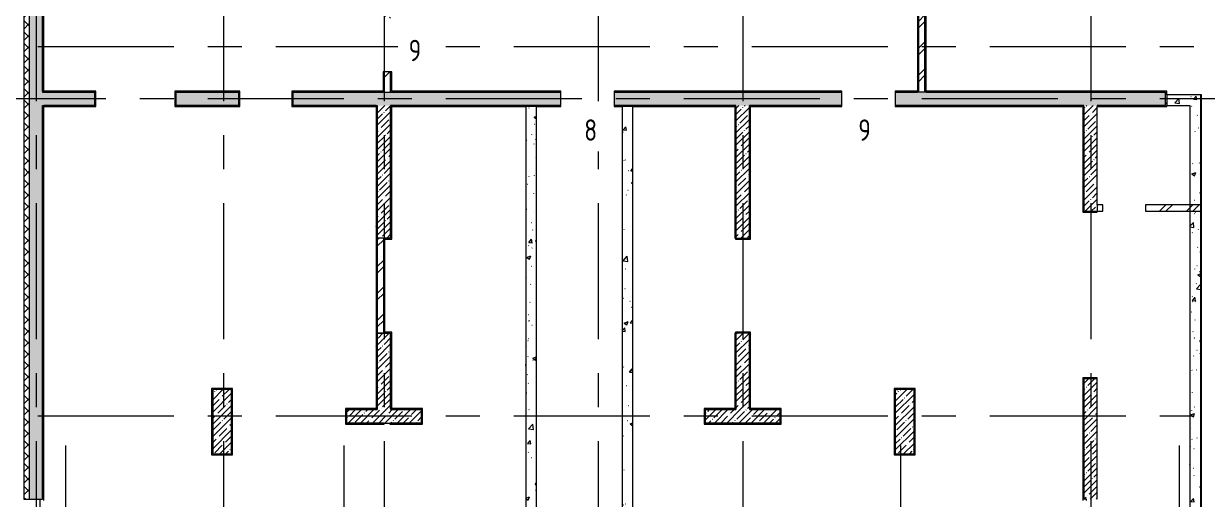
# Model space of a CAD drawing. Header units: metres. Extents: x 50 to 891, y -1294 to 247.
# Drawn here: x 467.6 to 578.2, y -1162 to -1117.6 of the extents above; entities that cross this region are included whole.
import ezdxf

# ---------------------------------------------------------------- set-up
doc = ezdxf.new("R2010")
doc.units = ezdxf.units.M
doc.linetypes.add('Линия сетки', pattern=[22.225, 12.7, -3.175, 3.175, -3.175])
doc.layers.add('ПЛАН', color=8, linetype='Continuous')
doc.styles.add('ISOCPEUR', font='isocpeur.ttf', dxfattribs={"width": 0.8, "height": 200})
pattern_1 = [(45, (625.0524, -1463.4442), (-0.5702463, 0.5702463), []), (45, (625.62266, -1463.4442), (-0.5702463, 0.5702463), [1.008065, -0.201615, 0.016765, -0.18485])]
pattern_2 = [(45, (625.0524, -1463.4442), (-1.257236, 1.257236), []), (45, (625.0524, -1461.5392), (-1.257236, 1.257236), [])]
pattern_3 = [(50, (625.0524, -1463.4442), (3.643683, -0.31878), [0.381, -4.191]), (355, (625.0524, -1463.444), (-0.70486, 3.821138), [0.3048, -3.3528]), (100.451, (625.356, -1463.4707), (2.93885, 3.502334), [0.3238, -3.5618]), (46.184, (625.0524, -1462.428), (5.42158, -0.840855), [0.5715, -6.2865]), (96.636, (625.504, -1462.498), (4.74805, 4.94855), [0.4857, -5.3427]), (351.184, (625.0524, -1462.428), (4.7481, 4.94851), [0.4572, -5.0292]), (21, (625.5604, -1462.6822), (3.03229, -2.045303), [0.381, -4.191]), (326, (625.5604, -1462.682), (1.23604, 3.683765), [0.3048, -3.3528]), (71.451, (625.813, -1462.8526), (4.26834, 1.638427), [0.3238, -3.5618]), (37.5, (625.0524, -1463.4442), (0.0617735, 1.6911006), [0.03353, -3.27863, 0.03353, -3.37007, -3.3655]), (37.5, (625.0524, -1463.4442), (0.0617735, 1.6911006), [-6.71576, 0.03353, -3.33197]), (7.5, (625.0524, -1463.4442), (1.336394, 2.003611), [0.03353, -1.90703, 0.03353, -3.20243, -1.2827]), (7.5, (625.0524, -1463.4442), (1.336394, 2.003611), [-5.17652, 0.03353, -1.24917]), (327.5, (623.9196, -1463.4442), (2.7118167, -0.1145767), [0.03353, -1.23647, 0.03353, -9.18667]), (327.5, (623.9196, -1463.4442), (2.7118167, -0.1145767), [-1.30353, -3.92887, 0.03353, -5.22427]), (317.5, (623.4116, -1463.4442), (2.962585, 0.508536), [0.03353, -1.61747, 0.03353, -2.59791, -3.7338]), (317.5, (623.4116, -1463.4442), (2.962585, 0.508536), [-4.28244, 0.03353, -3.70027])]
pattern_4 = [(0, (625.0524, -1463.44417), (2.032, 0.508), [0.16764, -1.35636, 0.16764, -1.35636, -8.128]), (0, (625.0524, -1463.44417), (2.032, 0.508), [-3.048, 0.16764, -2.88036, 0.16764, -1.35636, -3.556]), (0, (625.0524, -1463.44417), (2.032, 0.508), [-7.62, 0.16764, -0.84836, 0.16764, -2.37236]), (120, (625.8144, -1463.19017), (-1.4559409, 1.5057636), [0.16764, -1.35636, 0.16764, -9.48436]), (120, (625.8144, -1463.19017), (-1.4559409, 1.5057636), [-1.69164, -1.35636, 0.16764, -2.88036, -5.08]), (120, (625.8144, -1463.19017), (-1.4559409, 1.5057636), [-6.096, 0.16764, -1.35636, 0.16764, -3.38836]), (120, (625.8144, -1463.19017), (-1.4559409, 1.5057636), [-7.78764, -0.84836, 0.16764, -2.37236]), (240, (626.0684, -1462.17417), (-0.5760591, -2.0137636), [0.16764, -1.35636, 0.16764, -9.48436]), (240, (626.0684, -1462.17417), (-0.5760591, -2.0137636), [-1.69164, -1.35636, 0.16764, -2.88036, -5.08]), (240, (626.0684, -1462.17417), (-0.5760591, -2.0137636), [-6.096, 0.16764, -1.35636, 0.16764, -3.38836]), (240, (626.0684, -1462.17417), (-0.5760591, -2.0137636), [-7.78764, -0.84836, 0.16764, -2.37236])]

msp = doc.modelspace()

# ---------------------------------------------------------------- hatches: boundary and pattern name
at = {"layer": 'ПЛАН', "lineweight": 13}
h = msp.add_hatch(dxfattribs=at)
h.set_pattern_fill('FP_3', color=8, scale=0.005, style=0, pattern_type=2)
h.set_pattern_definition([(45, (625.0524, -1463.4442), (-0.5303301, 0.5303301), []), (135, (625.0524, -1463.4442), (-0.5303301, -0.5303301), [])])
h.paths.add_polyline_path([(468.17, -1161.99), (468.17, -1077.49), (467.67, -1077.49), (467.67, -1161.99)])
h = msp.add_hatch(dxfattribs=at)
h.set_pattern_fill('FP_1', color=8, scale=0.005, style=0, pattern_type=2)
h.set_pattern_definition(pattern_1)
h.paths.add_polyline_path([(468.17, -1161.99), (469.42, -1161.99), (469.42, -1077.49), (468.17, -1077.49), (468.17, -1154.29)])
h = msp.add_hatch(dxfattribs=at)
h.set_pattern_fill('FP_4', color=8, scale=0.005, style=0, pattern_type=2)
h.set_pattern_definition(pattern_4)
h.paths.add_polyline_path([(469.42, -1123.87), (469.52, -1123.87), (469.52, -1115.62), (469.42, -1115.62), (469.42, -1117.08)])
h = msp.add_hatch(dxfattribs=at)
h.set_pattern_fill('FP_2', color=8, scale=0.005, style=0, pattern_type=2)
h.set_pattern_definition(pattern_2)
h.paths.add_polyline_path([(501.92, -1123.97), (501.92, -1122.07), (501.32, -1122.07), (501.32, -1123.97)])
h.paths.add_polyline_path([(501.32, -1117.07), (501.92, -1117.07), (501.92, -1115.52), (501.32, -1115.52), (501.32, -1115.62)])
h = msp.add_hatch(dxfattribs=at)
h.set_pattern_fill('FP_4', color=8, scale=0.005, style=0, pattern_type=2)
h.set_pattern_definition(pattern_4)
h.paths.add_polyline_path([(551.12, -1123.97), (551.22, -1123.97), (551.22, -1115.62), (551.12, -1115.62), (551.12, -1123.87)])
h = msp.add_hatch(dxfattribs=at)
h.set_pattern_fill('FP_2', color=8, scale=0.005, style=0, pattern_type=2)
h.set_pattern_definition(pattern_2)
h.paths.add_polyline_path([(551.82, -1123.97), (551.82, -1115.52), (551.22, -1115.52), (551.22, -1123.97)])
h = msp.add_hatch(dxfattribs=at)
h.set_pattern_fill('FP_4', color=8, scale=0.005, style=0, pattern_type=2)
h.set_pattern_definition(pattern_4)
h.paths.add_polyline_path([(551.92, -1123.97), (551.92, -1115.62), (551.82, -1115.62), (551.82, -1123.97), (551.84, -1123.97)])
h = msp.add_hatch(dxfattribs=at)
h.set_pattern_fill('FP_4', color=8, scale=0.005, style=0, pattern_type=2)
h.set_pattern_definition(pattern_4)
h.paths.add_polyline_path([(501.22, -1123.97), (501.22, -1123.87), (492.7, -1123.87), (492.7, -1123.97), (498.96, -1123.97)])
h.paths.add_polyline_path([(486.52, -1123.97), (487.85, -1123.97), (487.85, -1123.87), (481.75, -1123.87), (481.75, -1123.97), (483.41, -1123.97)])
h.paths.add_polyline_path([(474.4, -1123.97), (474.4, -1123.87), (469.42, -1123.87), (469.42, -1123.97), (474.3, -1123.97)])
h = msp.add_hatch(dxfattribs=at)
h.set_pattern_fill('FP_1', color=8, scale=0.005, style=0, pattern_type=2)
h.set_pattern_definition(pattern_1)
h.paths.add_polyline_path([(573.61, -1125.22), (574.3, -1125.22), (574.3, -1123.97), (549.05, -1123.97), (549.05, -1125.22), (570.5, -1125.22)])
h.paths.add_polyline_path([(544.05, -1125.22), (544.05, -1123.97), (522.8, -1123.97), (522.8, -1125.22), (539.4, -1125.22)])
h.paths.add_polyline_path([(517.8, -1125.22), (517.8, -1123.97), (492.8, -1123.97), (492.8, -1125.22), (502.07, -1125.22)])
h.paths.add_polyline_path([(486.52, -1125.22), (487.75, -1125.22), (487.75, -1123.97), (481.85, -1123.97), (481.85, -1125.22), (483.41, -1125.22)])
h.paths.add_polyline_path([(469.42, -1125.22), (474.3, -1125.22), (474.3, -1123.97), (469.42, -1123.97)])
h = msp.add_hatch(dxfattribs=at)
h.set_pattern_fill('FP_4', color=8, scale=0.005, style=0, pattern_type=2)
h.set_pattern_definition(pattern_4)
h.paths.add_polyline_path([(551.12, -1123.97), (551.12, -1123.87), (549.05, -1123.87), (549.05, -1123.97)])
h.paths.add_polyline_path([(544.05, -1123.97), (544.05, -1123.87), (522.8, -1123.87), (522.8, -1123.97), (539.4, -1123.97)])
h.paths.add_polyline_path([(517.8, -1123.97), (517.8, -1123.87), (501.92, -1123.87), (501.92, -1123.97), (502.07, -1123.97)])
h = msp.add_hatch(dxfattribs=at)
h.set_pattern_fill('FP_4', color=8, scale=0.005, style=0, pattern_type=2)
h.set_pattern_definition(pattern_4)
h.paths.add_polyline_path([(574.3, -1123.97), (574.4, -1123.97), (574.4, -1123.87), (551.92, -1123.87), (551.92, -1123.97), (573.61, -1123.97)])
h = msp.add_hatch(dxfattribs=at)
h.set_pattern_fill('FP_4', color=8, scale=0.005, style=0, pattern_type=2)
h.set_pattern_definition(pattern_4)
h.paths.add_polyline_path([(574.4, -1125.22), (574.4, -1123.97), (574.3, -1123.97), (574.3, -1125.22)])
h = msp.add_hatch(dxfattribs=at)
h.set_pattern_fill('FP_5', color=8, scale=0.005, style=0, pattern_type=2)
h.set_pattern_definition(pattern_3)
h.paths.add_polyline_path([(574.4, -1125.22), (577.55, -1125.22), (577.55, -1124.22), (574.4, -1124.22)])
h = msp.add_hatch(dxfattribs=at)
h.set_pattern_fill('FP_4', color=8, scale=0.005, style=0, pattern_type=2)
h.set_pattern_definition(pattern_4)
h.paths.add_polyline_path([(577.55, -1200.61), (577.65, -1200.61), (577.65, -1124.22), (577.55, -1124.22), (577.55, -1191.5)])
h = msp.add_hatch(dxfattribs=at)
h.set_pattern_fill('FP_4', color=8, scale=0.005, style=0, pattern_type=2)
h.set_pattern_definition(pattern_4)
h.paths.add_polyline_path([(469.52, -1161.99), (469.52, -1125.22), (469.42, -1125.22), (469.42, -1161.99)])
h = msp.add_hatch(dxfattribs=at)
h.set_pattern_fill('FP_4', color=8, scale=0.005, style=0, pattern_type=2)
h.set_pattern_definition(pattern_4)
h.paths.add_polyline_path([(500.57, -1125.32), (500.57, -1125.22), (492.7, -1125.22), (492.7, -1125.32), (498.96, -1125.32)])
h.paths.add_polyline_path([(486.52, -1125.32), (487.85, -1125.32), (487.85, -1125.22), (481.75, -1125.22), (481.75, -1125.32), (483.41, -1125.32)])
h.paths.add_polyline_path([(474.4, -1125.32), (474.4, -1125.22), (469.52, -1125.22), (469.52, -1125.32)])
h = msp.add_hatch(dxfattribs=at)
h.set_pattern_fill('FP_4', color=8, scale=0.005, style=0, pattern_type=2)
h.set_pattern_definition(pattern_4)
h.paths.add_polyline_path([(500.67, -1153.62), (500.67, -1125.22), (500.57, -1125.22), (500.57, -1153.62)])
h = msp.add_hatch(dxfattribs=at)
h.set_pattern_fill('FP_1', color=8, scale=0.005, style=0, pattern_type=2)
h.set_pattern_definition(pattern_1)
h.paths.add_polyline_path([(501.92, -1137.59), (501.92, -1125.22), (500.67, -1125.22), (500.67, -1137.59), (501.37, -1137.59)])
h = msp.add_hatch(dxfattribs=at)
h.set_pattern_fill('FP_4', color=8, scale=0.005, style=0, pattern_type=2)
h.set_pattern_definition(pattern_4)
h.paths.add_polyline_path([(534.17, -1125.32), (534.17, -1125.22), (522.8, -1125.22), (522.8, -1125.32), (534.07, -1125.32)])
h.paths.add_polyline_path([(517.8, -1125.32), (517.8, -1125.22), (501.92, -1125.22), (501.92, -1125.32), (515.55, -1125.32)])
h = msp.add_hatch(dxfattribs=at)
h.set_pattern_fill('FP_4', color=8, scale=0.005, style=0, pattern_type=2)
h.set_pattern_definition(pattern_4)
h.paths.add_polyline_path([(501.92, -1137.59), (502.02, -1137.59), (502.02, -1125.32), (501.92, -1125.32), (501.92, -1135.68)])
h = msp.add_hatch(dxfattribs=at)
h.set_pattern_fill('FP_5', color=8, scale=0.005, style=0, pattern_type=2)
h.set_pattern_definition(pattern_3)
h.paths.add_polyline_path([(515.55, -1200.61), (515.55, -1125.32), (514.55, -1125.32), (514.55, -1200.61)])
h = msp.add_hatch(dxfattribs=at)
h.set_pattern_fill('FP_5', color=8, scale=0.005, style=0, pattern_type=2)
h.set_pattern_definition(pattern_3)
h.paths.add_polyline_path([(524.55, -1200.61), (524.55, -1125.32), (523.55, -1125.32), (523.55, -1200.61)])
h = msp.add_hatch(dxfattribs=at)
h.set_pattern_fill('FP_4', color=8, scale=0.005, style=0, pattern_type=2)
h.set_pattern_definition(pattern_4)
h.paths.add_polyline_path([(534.07, -1137.59), (534.17, -1137.59), (534.17, -1125.32), (534.07, -1125.32), (534.07, -1135.68)])
h = msp.add_hatch(dxfattribs=at)
h.set_pattern_fill('FP_1', color=8, scale=0.005, style=0, pattern_type=2)
h.set_pattern_definition(pattern_1)
h.paths.add_polyline_path([(534.73, -1137.59), (535.42, -1137.59), (535.42, -1125.22), (534.17, -1125.22), (534.17, -1137.59)])
h = msp.add_hatch(dxfattribs=at)
h.set_pattern_fill('FP_4', color=8, scale=0.005, style=0, pattern_type=2)
h.set_pattern_definition(pattern_4)
h.paths.add_polyline_path([(566.57, -1125.32), (566.67, -1125.32), (566.67, -1125.22), (549.05, -1125.22), (549.05, -1125.32), (564.28, -1125.32)])
h.paths.add_polyline_path([(544.05, -1125.32), (544.05, -1125.22), (535.42, -1125.22), (535.42, -1125.32), (539.4, -1125.32)])
h = msp.add_hatch(dxfattribs=at)
h.set_pattern_fill('FP_4', color=8, scale=0.005, style=0, pattern_type=2)
h.set_pattern_definition(pattern_4)
h.paths.add_polyline_path([(535.42, -1137.59), (535.52, -1137.59), (535.52, -1125.32), (535.42, -1125.32), (535.42, -1135.68)])
h = msp.add_hatch(dxfattribs=at)
h.set_pattern_fill('FP_4', color=8, scale=0.005, style=0, pattern_type=2)
h.set_pattern_definition(pattern_4)
h.paths.add_polyline_path([(566.57, -1135.19), (566.67, -1135.19), (566.67, -1125.32), (566.57, -1125.32), (566.57, -1126.38)])
h = msp.add_hatch(dxfattribs=at)
h.set_pattern_fill('FP_1', color=8, scale=0.005, style=0, pattern_type=2)
h.set_pattern_definition(pattern_1)
h.paths.add_polyline_path([(566.67, -1135.09), (567.92, -1135.09), (567.92, -1125.22), (566.67, -1125.22), (566.67, -1126.38)])
h = msp.add_hatch(dxfattribs=at)
h.set_pattern_fill('FP_4', color=8, scale=0.005, style=0, pattern_type=2)
h.set_pattern_definition(pattern_4)
h.paths.add_polyline_path([(574.4, -1125.32), (574.4, -1125.22), (567.92, -1125.22), (567.92, -1125.32), (573.61, -1125.32)])
h = msp.add_hatch(dxfattribs=at)
h.set_pattern_fill('FP_5', color=8, scale=0.005, style=0, pattern_type=2)
h.set_pattern_definition(pattern_3)
h.paths.add_polyline_path([(577.55, -1200.61), (577.55, -1125.22), (576.55, -1125.22), (576.55, -1200.61), (576.72, -1200.61)])
h = msp.add_hatch(dxfattribs=at)
h.set_pattern_fill('FP_4', color=8, scale=0.005, style=0, pattern_type=2)
h.set_pattern_definition(pattern_4)
h.paths.add_polyline_path([(566.67, -1135.19), (567.92, -1135.19), (567.92, -1135.09), (566.67, -1135.09)])
h = msp.add_hatch(dxfattribs=at)
h.set_pattern_fill('FP_2', color=8, scale=0.005, style=0, pattern_type=2)
h.set_pattern_definition(pattern_2)
h.paths.add_polyline_path([(577.55, -1135.09), (577.55, -1134.49), (572.42, -1134.49), (572.42, -1135.09), (576.72, -1135.09)])
h.paths.add_polyline_path([(567.92, -1135.09), (568.42, -1135.09), (568.42, -1134.49), (567.92, -1134.49)])
h = msp.add_hatch(dxfattribs=at)
h.set_pattern_fill('FP_2', color=8, scale=0.005, style=0, pattern_type=2)
h.set_pattern_definition(pattern_2)
h.paths.add_polyline_path([(500.67, -1146.49), (501.27, -1146.49), (501.27, -1137.59), (500.67, -1137.59), (500.67, -1144.99)])
h = msp.add_hatch(dxfattribs=at)
h.set_pattern_fill('FP_4', color=8, scale=0.005, style=0, pattern_type=2)
h.set_pattern_definition(pattern_4)
h.paths.add_polyline_path([(501.27, -1146.37), (501.37, -1146.37), (501.37, -1137.59), (501.27, -1137.59), (501.27, -1144.99)])
h = msp.add_hatch(dxfattribs=at)
h.set_pattern_fill('FP_1', color=8, scale=0.005, style=0, pattern_type=2)
h.set_pattern_definition(pattern_1)
h.paths.add_polyline_path([(500.67, -1153.62), (501.92, -1153.62), (501.92, -1146.49), (500.67, -1146.49), (500.67, -1149.64)])
h = msp.add_hatch(dxfattribs=at)
h.set_pattern_fill('FP_4', color=8, scale=0.005, style=0, pattern_type=2)
h.set_pattern_definition(pattern_4)
h.paths.add_polyline_path([(502.02, -1153.52), (502.02, -1146.39), (501.92, -1146.39), (501.92, -1153.52)])
h = msp.add_hatch(dxfattribs=at)
h.set_pattern_fill('FP_4', color=8, scale=0.005, style=0, pattern_type=2)
h.set_pattern_definition(pattern_4)
h.paths.add_polyline_path([(534.07, -1153.62), (534.17, -1153.62), (534.17, -1146.49), (534.07, -1146.49), (534.07, -1153.52)])
h = msp.add_hatch(dxfattribs=at)
h.set_pattern_fill('FP_4', color=8, scale=0.005, style=0, pattern_type=2)
h.set_pattern_definition(pattern_4)
h.paths.add_polyline_path([(535.42, -1146.49), (535.42, -1146.39), (534.12, -1146.39), (534.12, -1146.49), (534.17, -1146.49)])
h = msp.add_hatch(dxfattribs=at)
h.set_pattern_fill('FP_1', color=8, scale=0.005, style=0, pattern_type=2)
h.set_pattern_definition(pattern_1)
h.paths.add_polyline_path([(534.17, -1153.62), (535.42, -1153.62), (535.42, -1146.49), (534.17, -1146.49), (534.17, -1149.64)])
h = msp.add_hatch(dxfattribs=at)
h.set_pattern_fill('FP_4', color=8, scale=0.005, style=0, pattern_type=2)
h.set_pattern_definition(pattern_4)
h.paths.add_polyline_path([(535.42, -1153.52), (535.52, -1153.52), (535.52, -1146.39), (535.42, -1146.39), (535.42, -1149.64)])
h = msp.add_hatch(dxfattribs=at)
h.set_pattern_fill('FP_4', color=8, scale=0.005, style=0, pattern_type=2)
h.set_pattern_definition(pattern_4)
h.paths.add_polyline_path([(566.67, -1161.99), (566.67, -1150.74), (566.57, -1150.74), (566.57, -1161.99)])
h = msp.add_hatch(dxfattribs=at)
h.set_pattern_fill('FP_1', color=8, scale=0.005, style=0, pattern_type=2)
h.set_pattern_definition(pattern_1)
h.paths.add_polyline_path([(566.67, -1161.99), (567.92, -1161.99), (567.92, -1150.74), (566.67, -1150.74), (566.67, -1158.94)])
h = msp.add_hatch(dxfattribs=at)
h.set_pattern_fill('FP_4', color=8, scale=0.005, style=0, pattern_type=2)
h.set_pattern_definition(pattern_4)
h.paths.add_polyline_path([(485.3, -1157.84), (485.3, -1151.64), (485.2, -1151.64), (485.2, -1157.84)])
h = msp.add_hatch(dxfattribs=at)
h.set_pattern_fill('FP_1', color=8, scale=0.005, style=0, pattern_type=2)
h.set_pattern_definition(pattern_1)
h.paths.add_polyline_path([(487.05, -1157.74), (487.05, -1151.74), (485.3, -1151.74), (485.3, -1157.74)])
h = msp.add_hatch(dxfattribs=at)
h.set_pattern_fill('FP_4', color=8, scale=0.005, style=0, pattern_type=2)
h.set_pattern_definition(pattern_4)
h.paths.add_polyline_path([(487.15, -1157.74), (487.15, -1151.64), (487.05, -1151.64), (487.05, -1157.74)])
h = msp.add_hatch(dxfattribs=at)
h.set_pattern_fill('FP_4', color=8, scale=0.005, style=0, pattern_type=2)
h.set_pattern_definition(pattern_4)
h.paths.add_polyline_path([(548.95, -1151.74), (550.8, -1151.74), (550.8, -1151.64), (548.95, -1151.64)])
h = msp.add_hatch(dxfattribs=at)
h.set_pattern_fill('FP_4', color=8, scale=0.005, style=0, pattern_type=2)
h.set_pattern_definition(pattern_4)
h.paths.add_polyline_path([(549.05, -1157.84), (549.05, -1151.74), (548.95, -1151.74), (548.95, -1157.84)])
h = msp.add_hatch(dxfattribs=at)
h.set_pattern_fill('FP_1', color=8, scale=0.005, style=0, pattern_type=2)
h.set_pattern_definition(pattern_1)
h.paths.add_polyline_path([(549.05, -1157.74), (550.8, -1157.74), (550.8, -1151.74), (549.05, -1151.74), (549.05, -1156.61)])
h = msp.add_hatch(dxfattribs=at)
h.set_pattern_fill('FP_4', color=8, scale=0.005, style=0, pattern_type=2)
h.set_pattern_definition(pattern_4)
h.paths.add_polyline_path([(550.8, -1157.84), (550.9, -1157.84), (550.9, -1151.64), (550.8, -1151.64), (550.8, -1157.74)])
h = msp.add_hatch(dxfattribs=at)
h.set_pattern_fill('FP_4', color=8, scale=0.005, style=0, pattern_type=2)
h.set_pattern_definition(pattern_4)
h.paths.add_polyline_path([(497.8, -1154.97), (497.8, -1153.62), (497.7, -1153.62), (497.7, -1154.97)])
h = msp.add_hatch(dxfattribs=at)
h.set_pattern_fill('FP_1', color=8, scale=0.005, style=0, pattern_type=2)
h.set_pattern_definition(pattern_1)
h.paths.add_polyline_path([(501.85, -1154.87), (504.8, -1154.87), (504.8, -1153.62), (497.8, -1153.62), (497.8, -1154.87)])
h = msp.add_hatch(dxfattribs=at)
h.set_pattern_fill('FP_4', color=8, scale=0.005, style=0, pattern_type=2)
h.set_pattern_definition(pattern_4)
h.paths.add_polyline_path([(504.8, -1153.62), (504.8, -1153.52), (501.92, -1153.52), (501.92, -1153.62), (502.07, -1153.62)])
h = msp.add_hatch(dxfattribs=at)
h.set_pattern_fill('FP_4', color=8, scale=0.005, style=0, pattern_type=2)
h.set_pattern_definition(pattern_4)
h.paths.add_polyline_path([(504.8, -1154.97), (504.9, -1154.97), (504.9, -1153.52), (504.8, -1153.52), (504.8, -1154.87)])
h = msp.add_hatch(dxfattribs=at)
h.set_pattern_fill('FP_4', color=8, scale=0.005, style=0, pattern_type=2)
h.set_pattern_definition(pattern_4)
h.paths.add_polyline_path([(531.2, -1153.62), (534.07, -1153.62), (534.07, -1153.52), (531.2, -1153.52)])
h = msp.add_hatch(dxfattribs=at)
h.set_pattern_fill('FP_1', color=8, scale=0.005, style=0, pattern_type=2)
h.set_pattern_definition(pattern_1)
h.paths.add_polyline_path([(534.8, -1154.87), (538.3, -1154.87), (538.3, -1153.62), (531.3, -1153.62), (531.3, -1154.87)])
h = msp.add_hatch(dxfattribs=at)
h.set_pattern_fill('FP_4', color=8, scale=0.005, style=0, pattern_type=2)
h.set_pattern_definition(pattern_4)
h.paths.add_polyline_path([(535.42, -1153.62), (538.3, -1153.62), (538.3, -1153.52), (535.42, -1153.52)])
h = msp.add_hatch(dxfattribs=at)
h.set_pattern_fill('FP_4', color=8, scale=0.005, style=0, pattern_type=2)
h.set_pattern_definition(pattern_4)
h.paths.add_polyline_path([(501.3, -1154.97), (501.3, -1154.87), (497.8, -1154.87), (497.8, -1154.97)])
h = msp.add_hatch(dxfattribs=at)
h.set_pattern_fill('FP_4', color=8, scale=0.005, style=0, pattern_type=2)
h.set_pattern_definition(pattern_4)
h.paths.add_polyline_path([(504.8, -1154.97), (504.8, -1154.87), (501.85, -1154.87), (501.85, -1154.97), (502.07, -1154.97)])
h = msp.add_hatch(dxfattribs=at)
h.set_pattern_fill('FP_4', color=8, scale=0.005, style=0, pattern_type=2)
h.set_pattern_definition(pattern_4)
h.paths.add_polyline_path([(534.8, -1154.97), (534.8, -1154.87), (531.3, -1154.87), (531.3, -1154.97)])
h = msp.add_hatch(dxfattribs=at)
h.set_pattern_fill('FP_4', color=8, scale=0.005, style=0, pattern_type=2)
h.set_pattern_definition(pattern_4)
h.paths.add_polyline_path([(534.8, -1154.97), (538.3, -1154.97), (538.3, -1154.87), (534.8, -1154.87)])
h = msp.add_hatch(dxfattribs=at)
h.set_pattern_fill('FP_4', color=8, scale=0.005, style=0, pattern_type=2)
h.set_pattern_definition(pattern_4)
h.paths.add_polyline_path([(550.8, -1157.84), (550.8, -1157.74), (549.05, -1157.74), (549.05, -1157.84)])

# ---------------------------------------------------------------- linework, layer by layer
at = {"layer": 'ПЛАН', "color": 8, "linetype": 'Линия сетки', "lineweight": 13}
for p, q in [((468.8, -1067.66), (468.8, -1218.24)), ((486.3, -1067.66), (486.3, -1218.24)), ((501.3, -1067.66), (501.3, -1218.24)), ((521.3, -1067.66), (521.3, -1218.24)), ((534.8, -1067.66), (534.8, -1218.24)), ((567.3, -1067.66), (567.3, -1218.24)), ((637.25, -1119.74), (428.92, -1119.74)), ((630.9, -1124.59), (428.92, -1124.59)), ((637.25, -1154.24), (428.25, -1154.24)), ((637.25, -1154.24), (428.92, -1154.24)), ((471.55, -1156.96), (471.55, -1207.41)), ((497.55, -1156.96), (497.55, -1207.41)), ((523.55, -1156.96), (523.55, -1207.41)), ((549.55, -1156.96), (549.55, -1207.41)), ((575.55, -1156.96), (575.55, -1207.41))]:
    msp.add_line(p, q, dxfattribs=at)
at = {"layer": 'ПЛАН', "color": 8, "lineweight": 13}
for p, q in [((467.67, -1077.49), (467.67, -1161.99)), ((468.17, -1077.49), (468.17, -1161.99)), ((469.42, -1123.87), (469.42, -1115.62)), ((469.42, -1115.62), (469.42, -1123.87)), ((469.52, -1123.87), (469.52, -1115.62)), ((551.12, -1115.62), (551.12, -1123.87)), ((551.22, -1115.62), (551.22, -1123.97)), ((551.22, -1123.97), (551.22, -1115.62)), ((551.82, -1123.97), (551.82, -1115.62)), ((551.82, -1115.62), (551.82, -1123.97)), ((551.92, -1123.87), (551.92, -1115.62)), ((501.22, -1122.07), (501.22, -1123.87)), ((501.32, -1122.07), (501.22, -1122.07)), ((501.32, -1122.07), (501.32, -1123.97)), ((501.32, -1123.97), (501.32, -1122.07)), ((502.02, -1122.07), (501.32, -1122.07)), ((501.92, -1123.87), (501.92, -1122.07)), ((501.92, -1122.07), (501.92, -1123.87)), ((502.02, -1123.87), (502.02, -1122.07)), ((469.42, -1123.87), (469.42, -1123.97)), ((474.3, -1123.97), (469.42, -1123.97)), ((469.42, -1123.97), (474.3, -1123.97)), ((474.4, -1123.87), (469.52, -1123.87)), ((474.3, -1125.22), (474.3, -1123.97)), ((474.4, -1125.32), (474.4, -1123.87)), ((487.85, -1123.87), (481.75, -1123.87)), ((481.75, -1123.87), (481.75, -1125.32)), ((487.75, -1123.97), (481.85, -1123.97)), ((481.85, -1123.97), (481.85, -1125.22)), ((481.85, -1123.97), (487.75, -1123.97)), ((487.75, -1125.22), (487.75, -1123.97)), ((487.85, -1125.32), (487.85, -1123.87)), ((501.22, -1123.87), (492.7, -1123.87)), ((492.7, -1123.87), (492.7, -1125.32)), ((501.32, -1123.97), (492.8, -1123.97)), ((492.8, -1123.97), (492.8, -1125.22)), ((492.8, -1123.97), (501.22, -1123.97)), ((501.32, -1123.97), (517.8, -1123.97)), ((501.92, -1123.87), (501.92, -1123.97)), ((501.92, -1123.97), (517.8, -1123.97)), ((517.8, -1123.87), (502.02, -1123.87)), ((517.8, -1123.97), (517.8, -1123.87)), ((517.8, -1125.22), (517.8, -1123.97)), ((544.05, -1123.87), (522.8, -1123.87)), ((522.8, -1123.87), (522.8, -1123.97)), ((522.8, -1123.97), (522.8, -1125.22)), ((544.05, -1123.97), (522.8, -1123.97)), ((522.8, -1123.97), (544.05, -1123.97)), ((544.05, -1123.97), (544.05, -1123.87)), ((544.05, -1125.22), (544.05, -1123.97)), ((551.12, -1123.87), (549.05, -1123.87)), ((549.05, -1123.87), (549.05, -1123.97)), ((549.05, -1123.97), (549.05, -1125.22)), ((551.22, -1123.97), (549.05, -1123.97)), ((549.05, -1123.97), (551.12, -1123.97)), ((574.3, -1123.97), (551.22, -1123.97)), ((574.4, -1123.87), (551.92, -1123.87)), ((551.92, -1123.97), (574.3, -1123.97)), ((574.3, -1125.22), (574.3, -1123.97)), ((574.4, -1124.22), (574.4, -1123.87)), ((577.55, -1124.22), (574.4, -1124.22)), ((574.4, -1124.22), (574.4, -1125.22)), ((577.65, -1124.22), (577.55, -1124.22)), ((577.55, -1124.22), (577.55, -1134.49)), ((577.55, -1124.22), (577.55, -1200.61)), ((577.65, -1200.42), (577.65, -1124.22)), ((469.42, -1125.22), (474.3, -1125.22)), ((469.42, -1161.99), (469.42, -1125.22)), ((469.42, -1125.22), (469.42, -1161.99)), ((474.3, -1125.22), (469.52, -1125.22)), ((469.52, -1162.09), (469.52, -1125.32)), ((469.52, -1125.32), (474.4, -1125.32)), ((481.75, -1125.32), (487.85, -1125.32)), ((481.85, -1125.22), (487.75, -1125.22)), ((487.75, -1125.22), (481.85, -1125.22)), ((492.7, -1125.32), (500.57, -1125.32)), ((492.8, -1125.22), (500.67, -1125.22)), ((500.57, -1125.22), (492.8, -1125.22)), ((500.57, -1125.32), (500.57, -1153.52)), ((500.67, -1125.22), (500.67, -1137.59)), ((500.67, -1153.62), (500.67, -1125.22)), ((501.92, -1125.22), (517.8, -1125.22)), ((517.8, -1125.22), (501.92, -1125.22)), ((501.92, -1125.22), (501.92, -1125.32)), ((501.92, -1137.59), (501.92, -1125.32)), ((501.92, -1125.32), (501.92, -1137.59)), ((502.02, -1125.32), (514.55, -1125.32)), ((502.02, -1137.69), (502.02, -1125.32)), ((514.55, -1125.32), (514.55, -1202.11)), ((515.55, -1125.32), (514.55, -1125.32)), ((515.55, -1125.32), (517.8, -1125.32)), ((515.55, -1200.61), (515.55, -1125.32)), ((517.8, -1125.32), (517.8, -1125.22)), ((522.8, -1125.22), (534.17, -1125.22)), ((522.8, -1125.22), (522.8, -1125.32)), ((534.17, -1125.22), (522.8, -1125.22)), ((522.8, -1125.32), (523.55, -1125.32)), ((523.55, -1125.32), (523.55, -1165.02)), ((524.55, -1125.32), (523.55, -1125.32)), ((524.55, -1200.42), (524.55, -1125.32)), ((524.55, -1125.32), (534.07, -1125.32)), ((534.07, -1125.32), (534.07, -1137.59)), ((534.17, -1125.32), (534.17, -1125.22)), ((534.17, -1125.32), (534.17, -1137.59)), ((534.17, -1137.59), (534.17, -1125.32)), ((535.42, -1137.59), (535.42, -1125.22)), ((535.42, -1125.22), (544.05, -1125.22)), ((544.05, -1125.22), (535.42, -1125.22)), ((535.42, -1125.32), (535.42, -1137.59)), ((535.52, -1125.32), (544.05, -1125.32)), ((535.52, -1137.69), (535.52, -1125.32)), ((544.05, -1125.32), (544.05, -1125.22)), ((549.05, -1125.22), (566.67, -1125.22)), ((549.05, -1125.22), (549.05, -1125.32)), ((566.67, -1125.22), (549.05, -1125.22)), ((549.05, -1125.32), (566.57, -1125.32)), ((566.57, -1125.32), (566.57, -1135.19)), ((566.67, -1125.32), (566.67, -1125.22)), ((566.67, -1125.32), (566.67, -1135.09)), ((566.67, -1135.09), (566.67, -1125.32)), ((567.92, -1125.22), (574.3, -1125.22)), ((574.3, -1125.22), (567.92, -1125.22)), ((567.92, -1125.22), (567.92, -1125.32)), ((567.92, -1134.49), (567.92, -1125.32)), ((567.92, -1125.32), (574.4, -1125.32)), ((574.4, -1125.32), (574.4, -1125.22)), ((574.4, -1125.22), (576.55, -1125.22)), ((576.55, -1125.22), (576.55, -1200.61)), ((566.57, -1135.19), (567.92, -1135.19)), ((566.67, -1135.09), (567.92, -1135.09)), ((568.42, -1134.49), (567.92, -1134.49)), ((567.92, -1134.49), (567.92, -1135.09)), ((567.92, -1135.19), (567.92, -1135.09)), ((567.92, -1135.09), (568.42, -1135.09)), ((568.42, -1135.09), (568.42, -1134.49)), ((577.55, -1134.49), (572.42, -1134.49)), ((572.42, -1134.49), (572.42, -1135.09)), ((572.42, -1135.09), (577.55, -1135.09)), ((500.67, -1137.59), (500.67, -1146.49)), ((501.27, -1137.59), (500.67, -1137.59)), ((501.37, -1137.59), (500.67, -1137.59)), ((501.27, -1146.37), (501.27, -1137.59)), ((501.27, -1137.59), (501.27, -1146.37)), ((501.37, -1137.59), (501.92, -1137.59)), ((501.37, -1146.37), (501.37, -1137.59)), ((501.92, -1137.59), (501.37, -1137.59)), ((501.37, -1137.59), (501.37, -1137.69)), ((501.37, -1137.69), (502.02, -1137.69)), ((534.07, -1137.59), (534.12, -1137.59)), ((534.12, -1137.59), (534.12, -1137.69)), ((534.12, -1137.69), (535.52, -1137.69)), ((534.17, -1137.59), (535.42, -1137.59)), ((501.27, -1146.49), (501.27, -1146.37)), ((501.27, -1146.37), (501.37, -1146.37)), ((500.67, -1146.49), (500.67, -1153.62)), ((501.27, -1146.49), (500.67, -1146.49)), ((500.67, -1146.49), (501.27, -1146.49)), ((502.02, -1146.39), (501.27, -1146.39)), ((501.27, -1146.39), (501.27, -1146.49)), ((501.92, -1146.49), (501.27, -1146.49)), ((501.27, -1146.49), (501.92, -1146.49)), ((501.92, -1153.52), (501.92, -1146.49)), ((501.92, -1146.49), (501.92, -1153.52)), ((502.02, -1153.52), (502.02, -1146.39)), ((534.07, -1146.49), (534.07, -1153.52)), ((534.12, -1146.49), (534.07, -1146.49)), ((535.52, -1146.39), (534.12, -1146.39)), ((534.12, -1146.39), (534.12, -1146.49)), ((534.17, -1146.49), (534.17, -1153.62)), ((535.42, -1146.49), (534.17, -1146.49)), ((534.17, -1153.62), (534.17, -1146.49)), ((535.42, -1153.52), (535.42, -1146.49)), ((535.42, -1146.49), (535.42, -1153.52)), ((535.52, -1153.52), (535.52, -1146.39)), ((567.92, -1150.64), (566.57, -1150.64)), ((566.57, -1150.64), (566.57, -1162.09)), ((567.92, -1150.74), (566.67, -1150.74)), ((566.67, -1150.74), (566.67, -1161.99)), ((566.67, -1161.99), (566.67, -1150.74)), ((567.92, -1150.74), (567.92, -1150.64)), ((567.92, -1161.99), (567.92, -1150.74)), ((485.2, -1151.64), (485.2, -1157.84)), ((487.15, -1151.64), (485.2, -1151.64)), ((487.05, -1151.74), (485.3, -1151.74)), ((485.3, -1151.74), (485.3, -1157.74)), ((485.3, -1157.74), (485.3, -1151.74)), ((487.05, -1157.74), (487.05, -1151.74)), ((487.05, -1151.74), (487.05, -1157.74)), ((487.15, -1157.84), (487.15, -1151.64)), ((550.9, -1151.64), (548.95, -1151.64)), ((548.95, -1151.64), (548.95, -1157.84)), ((549.05, -1151.74), (549.05, -1157.74)), ((550.8, -1151.74), (549.05, -1151.74)), ((549.05, -1157.74), (549.05, -1151.74)), ((550.8, -1157.74), (550.8, -1151.74)), ((550.8, -1151.74), (550.8, -1157.74)), ((550.9, -1157.84), (550.9, -1151.64)), ((500.57, -1153.52), (497.7, -1153.52)), ((497.7, -1153.52), (497.7, -1154.97)), ((500.57, -1153.62), (497.8, -1153.62)), ((497.8, -1153.62), (497.8, -1154.87)), ((497.8, -1153.62), (500.57, -1153.62)), ((500.57, -1153.62), (500.67, -1153.62)), ((501.92, -1153.52), (501.92, -1153.62)), ((504.8, -1153.62), (501.92, -1153.62)), ((501.92, -1153.62), (504.8, -1153.62)), ((504.9, -1153.52), (502.02, -1153.52)), ((504.8, -1154.87), (504.8, -1153.62)), ((504.9, -1154.97), (504.9, -1153.52)), ((534.07, -1153.52), (531.2, -1153.52)), ((531.2, -1153.52), (531.2, -1154.97)), ((534.07, -1153.62), (531.3, -1153.62)), ((531.3, -1153.62), (531.3, -1154.87)), ((531.3, -1153.62), (534.07, -1153.62)), ((534.07, -1153.62), (534.17, -1153.62)), ((535.42, -1153.52), (535.42, -1153.62)), ((538.3, -1153.62), (535.42, -1153.62)), ((535.42, -1153.62), (538.3, -1153.62)), ((538.4, -1153.52), (535.52, -1153.52)), ((538.3, -1154.87), (538.3, -1153.62)), ((538.4, -1154.97), (538.4, -1153.52)), ((497.7, -1154.97), (501.3, -1154.97)), ((497.8, -1154.87), (501.85, -1154.87)), ((501.3, -1154.87), (497.8, -1154.87)), ((501.3, -1154.97), (501.3, -1154.87)), ((501.85, -1154.87), (504.8, -1154.87)), ((501.85, -1154.87), (501.85, -1154.97)), ((504.8, -1154.87), (501.85, -1154.87)), ((501.85, -1154.97), (504.9, -1154.97)), ((531.2, -1154.97), (538.4, -1154.97)), ((531.3, -1154.87), (534.8, -1154.87)), ((534.8, -1154.87), (531.3, -1154.87)), ((534.8, -1154.87), (538.3, -1154.87)), ((538.3, -1154.87), (534.8, -1154.87)), ((549.05, -1154.85), (549.05, -1154.87)), ((549.05, -1154.87), (549.05, -1154.85)), ((485.2, -1157.84), (487.15, -1157.84)), ((485.3, -1157.74), (487.05, -1157.74)), ((548.95, -1157.84), (550.9, -1157.84)), ((549.05, -1157.74), (550.8, -1157.74)), ((467.67, -1161.99), (469.17, -1161.99)), ((469.17, -1161.99), (469.42, -1161.99)), ((469.17, -1161.99), (469.17, -1190.74)), ((566.92, -1161.99), (566.67, -1161.99)), ((566.92, -1162.09), (566.92, -1161.99))]:
    msp.add_line(p, q, dxfattribs=at)

# ---------------------------------------------------------------- next in the draw order: texts
at = {"layer": 'ПЛАН', "color": 8, "lineweight": 13, "char_height": 2, "width": 0.7055, "attachment_point": 1, "style": 'ISOCPEUR', "bg_fill": 2}
for s, insert in [('\\fISOCPEUR|b0|i0|c204|p34|;\\W.8;9', (503.6, -1119.08)), ('\\fISOCPEUR|b0|i0|c204|p34|;\\W.8;8', (520, -1126.51)), ('\\fISOCPEUR|b0|i0|c204|p34|;\\W.8;9', (545.59, -1126.51))]:
    msp.add_mtext(s, dxfattribs=dict(at, insert=insert))

doc.saveas('drawing.dxf')
